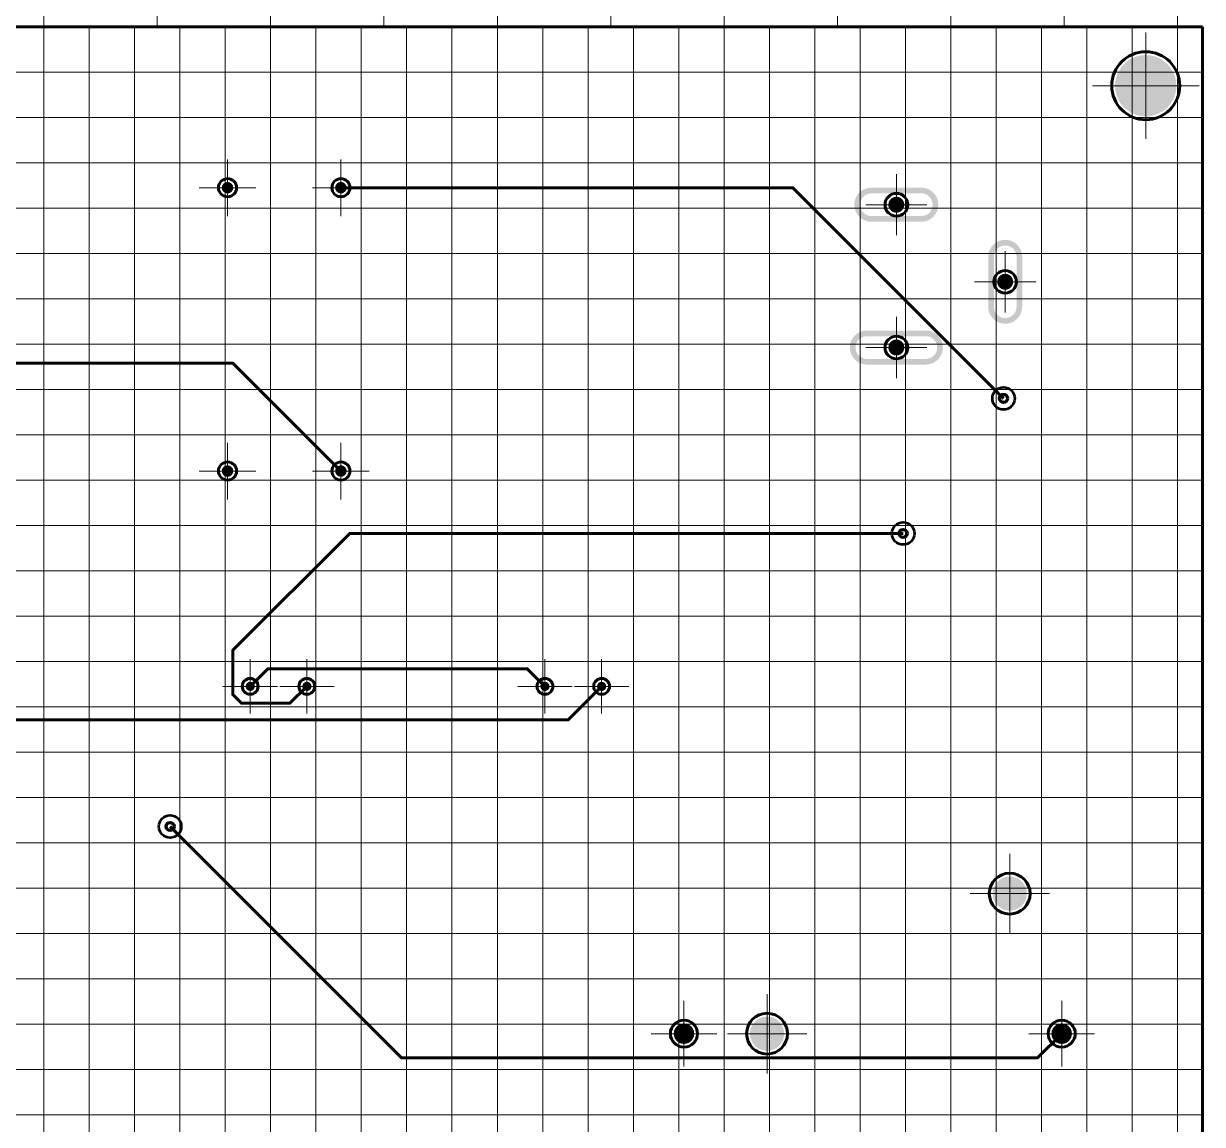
# Model space of a CAD drawing. Extents: x 346 to 4955, y 45 to 639.
# Drawn here: x 1756.4 to 1860, y 493.2 to 590 of the extents above; entities that cross this region are included whole.
import ezdxf

# ---------------------------------------------------------------- set-up
doc = ezdxf.new("R2010")
doc.units = 0
doc.header["$MEASUREMENT"] = 0
doc.layers.add('PDF _Геометрия', color=7, linetype='CONTINUOUS')
doc.layers.add('PDF _Сплошная заливка', color=7, linetype='CONTINUOUS')

msp = doc.modelspace()

# ---------------------------------------------------------------- hatches: boundary and pattern name
at = {"layer": 'PDF _Сплошная заливка', "transparency": 33554559}
for points in [[(1855.03, 584.519), (1855.03, 587.218), (1854.608, 587.185), (1854.196, 587.086), (1853.805, 586.924), (1853.444, 586.702), (1853.122, 586.428), (1852.847, 586.105), (1852.626, 585.744), (1852.464, 585.353), (1852.365, 584.941), (1852.331, 584.519)], [(1855.03, 584.519), (1852.331, 584.519), (1852.365, 584.096), (1852.464, 583.685), (1852.626, 583.293), (1852.847, 582.932), (1853.122, 582.61), (1853.444, 582.335), (1853.805, 582.114), (1854.196, 581.951), (1854.608, 581.853), (1855.03, 581.819)], [(1774.324, 575.549), (1773.816, 575.549), (1773.855, 575.354), (1773.965, 575.189), (1774.13, 575.079), (1774.324, 575.041)], [(1774.324, 575.549), (1774.324, 575.041), (1774.518, 575.079), (1774.683, 575.189), (1774.793, 575.354), (1774.832, 575.549)], [(1784.288, 575.549), (1783.78, 575.549), (1783.818, 575.354), (1783.928, 575.189), (1784.093, 575.079), (1784.288, 575.041)], [(1784.288, 575.549), (1784.288, 575.041), (1784.482, 575.079), (1784.647, 575.189), (1784.757, 575.354), (1784.796, 575.549)], [(1833.11, 573.057), (1830.918, 573.057), (1830.866, 573.058), (1830.814, 573.062), (1830.762, 573.069), (1830.711, 573.079), (1830.66, 573.091), (1830.61, 573.106), (1830.561, 573.123), (1830.513, 573.143), (1830.466, 573.166), (1830.419, 573.191), (1830.375, 573.218), (1830.332, 573.247), (1830.291, 573.279), (1830.251, 573.313), (1830.213, 573.349), (1830.177, 573.387), (1830.143, 573.426), (1830.112, 573.468), (1830.082, 573.511), (1830.055, 573.555), (1830.03, 573.601), (1830.007, 573.648), (1829.987, 573.696), (1829.97, 573.746), (1829.955, 573.796), (1829.943, 573.846), (1829.934, 573.898), (1829.927, 573.949), (1829.923, 574.001), (1829.921, 574.054), (1829.923, 574.106), (1829.927, 574.158), (1829.934, 574.209), (1829.943, 574.261), (1829.955, 574.312), (1829.97, 574.362), (1829.987, 574.411), (1830.007, 574.459), (1830.03, 574.506), (1830.055, 574.552), (1830.082, 574.597), (1830.112, 574.64), (1830.143, 574.681), (1830.177, 574.721), (1830.213, 574.758), (1830.251, 574.794), (1830.291, 574.828), (1830.332, 574.86), (1830.375, 574.889), (1830.419, 574.917), (1830.466, 574.942), (1830.513, 574.964), (1830.561, 574.984), (1830.61, 575.002), (1830.66, 575.016), (1830.711, 575.029), (1830.762, 575.038), (1830.814, 575.045), (1830.866, 575.049), (1830.918, 575.05), (1833.11, 575.05), (1833.11, 575.549), (1830.918, 575.549), (1830.84, 575.547), (1830.762, 575.541), (1830.684, 575.53), (1830.607, 575.516), (1830.531, 575.498), (1830.456, 575.475), (1830.382, 575.449), (1830.31, 575.419), (1830.239, 575.386), (1830.17, 575.348), (1830.104, 575.307), (1830.039, 575.263), (1829.977, 575.215), (1829.918, 575.165), (1829.861, 575.111), (1829.807, 575.054), (1829.756, 574.994), (1829.709, 574.932), (1829.664, 574.868), (1829.624, 574.801), (1829.586, 574.732), (1829.552, 574.662), (1829.523, 574.589), (1829.496, 574.516), (1829.474, 574.441), (1829.456, 574.364), (1829.442, 574.287), (1829.431, 574.21), (1829.425, 574.132), (1829.423, 574.054), (1829.425, 573.975), (1829.431, 573.897), (1829.442, 573.82), (1829.456, 573.743), (1829.474, 573.667), (1829.496, 573.592), (1829.523, 573.518), (1829.552, 573.446), (1829.586, 573.375), (1829.624, 573.306), (1829.664, 573.239), (1829.709, 573.175), (1829.756, 573.113), (1829.807, 573.053), (1829.861, 572.997), (1829.918, 572.943), (1829.977, 572.892), (1830.039, 572.844), (1830.104, 572.8), (1830.17, 572.759), (1830.239, 572.722), (1830.31, 572.688), (1830.382, 572.658), (1830.456, 572.632), (1830.531, 572.609), (1830.607, 572.591), (1830.684, 572.577), (1830.762, 572.567), (1830.84, 572.561), (1830.918, 572.559), (1833.11, 572.559)], [(1835.38, 572.561), (1835.458, 572.567), (1835.536, 572.577), (1835.613, 572.591), (1835.689, 572.609), (1835.764, 572.632), (1835.837, 572.658), (1835.91, 572.688), (1835.98, 572.722), (1836.049, 572.759), (1836.116, 572.8), (1836.18, 572.844), (1836.242, 572.892), (1836.302, 572.943), (1836.359, 572.997), (1836.412, 573.053), (1836.463, 573.113), (1836.511, 573.175), (1836.555, 573.239), (1836.596, 573.306), (1836.634, 573.375), (1836.667, 573.446), (1836.697, 573.518), (1836.723, 573.592), (1836.745, 573.667), (1836.764, 573.743), (1836.778, 573.82), (1836.788, 573.897), (1836.794, 573.975), (1836.796, 574.054), (1836.794, 574.132), (1836.788, 574.21), (1836.778, 574.287), (1836.764, 574.364), (1836.745, 574.441), (1836.723, 574.516), (1836.697, 574.589), (1836.667, 574.662), (1836.634, 574.732), (1836.596, 574.801), (1836.555, 574.868), (1836.511, 574.932), (1836.463, 574.994), (1836.412, 575.054), (1836.359, 575.111), (1836.302, 575.165), (1836.242, 575.215), (1836.18, 575.263), (1836.116, 575.307), (1836.049, 575.348), (1835.98, 575.386), (1835.91, 575.419), (1835.837, 575.449), (1835.764, 575.475), (1835.689, 575.498), (1835.613, 575.516), (1835.536, 575.53), (1835.458, 575.541), (1835.38, 575.547), (1835.302, 575.549), (1833.11, 575.549), (1833.11, 575.05), (1835.302, 575.05), (1835.354, 575.049), (1835.406, 575.045), (1835.458, 575.038), (1835.509, 575.029), (1835.56, 575.016), (1835.61, 575.002), (1835.659, 574.984), (1835.707, 574.964), (1835.754, 574.942), (1835.8, 574.917), (1835.844, 574.889), (1835.887, 574.86), (1835.929, 574.828), (1835.968, 574.794), (1836.006, 574.758), (1836.042, 574.721), (1836.076, 574.681), (1836.108, 574.64), (1836.138, 574.597), (1836.165, 574.552), (1836.19, 574.506), (1836.212, 574.459), (1836.232, 574.411), (1836.249, 574.362), (1836.264, 574.312), (1836.276, 574.261), (1836.286, 574.209), (1836.293, 574.158), (1836.297, 574.106), (1836.298, 574.054), (1836.297, 574.001), (1836.293, 573.949), (1836.286, 573.898), (1836.276, 573.846), (1836.264, 573.796), (1836.249, 573.746), (1836.232, 573.696), (1836.212, 573.648), (1836.19, 573.601), (1836.165, 573.555), (1836.138, 573.511), (1836.108, 573.468), (1836.076, 573.426), (1836.042, 573.387), (1836.006, 573.349), (1835.968, 573.313), (1835.929, 573.279), (1835.887, 573.247), (1835.844, 573.218), (1835.8, 573.191), (1835.754, 573.166), (1835.707, 573.143), (1835.659, 573.123), (1835.61, 573.106), (1835.56, 573.091), (1835.509, 573.079), (1835.458, 573.069), (1835.406, 573.062), (1835.354, 573.058), (1835.302, 573.057), (1833.11, 573.057), (1833.11, 572.559), (1835.302, 572.559)], [(1833.11, 574.053), (1833.11, 574.757), (1832.928, 574.733), (1832.758, 574.663), (1832.612, 574.551), (1832.501, 574.405), (1832.43, 574.236), (1832.406, 574.053)], [(1833.11, 574.053), (1833.11, 573.35), (1833.292, 573.374), (1833.461, 573.444), (1833.607, 573.556), (1833.719, 573.702), (1833.789, 573.872), (1833.813, 574.053)], [(1844.169, 569.469), (1844.167, 569.547), (1844.161, 569.625), (1844.151, 569.703), (1844.137, 569.78), (1844.119, 569.856), (1844.096, 569.931), (1844.07, 570.005), (1844.04, 570.077), (1844.007, 570.148), (1843.969, 570.216), (1843.928, 570.283), (1843.884, 570.348), (1843.836, 570.41), (1843.786, 570.469), (1843.732, 570.526), (1843.675, 570.58), (1843.615, 570.631), (1843.553, 570.678), (1843.489, 570.723), (1843.422, 570.764), (1843.354, 570.801), (1843.283, 570.835), (1843.211, 570.865), (1843.137, 570.891), (1843.062, 570.913), (1842.986, 570.931), (1842.909, 570.945), (1842.831, 570.956), (1842.753, 570.962), (1842.675, 570.964), (1842.597, 570.962), (1842.519, 570.956), (1842.441, 570.945), (1842.364, 570.931), (1842.288, 570.913), (1842.213, 570.891), (1842.139, 570.865), (1842.067, 570.835), (1841.997, 570.801), (1841.928, 570.764), (1841.861, 570.723), (1841.796, 570.678), (1841.734, 570.631), (1841.675, 570.58), (1841.618, 570.526), (1841.564, 570.469), (1841.513, 570.41), (1841.466, 570.348), (1841.422, 570.283), (1841.381, 570.216), (1841.343, 570.148), (1841.31, 570.077), (1841.28, 570.005), (1841.254, 569.931), (1841.231, 569.856), (1841.213, 569.78), (1841.199, 569.703), (1841.188, 569.625), (1841.182, 569.547), (1841.18, 569.469), (1841.18, 567.276), (1841.679, 567.276), (1841.679, 569.469), (1841.68, 569.521), (1841.684, 569.573), (1841.691, 569.625), (1841.7, 569.676), (1841.713, 569.727), (1841.727, 569.777), (1841.745, 569.826), (1841.765, 569.874), (1841.787, 569.921), (1841.812, 569.967), (1841.839, 570.012), (1841.869, 570.055), (1841.901, 570.096), (1841.935, 570.136), (1841.971, 570.174), (1842.008, 570.21), (1842.048, 570.243), (1842.089, 570.275), (1842.132, 570.305), (1842.177, 570.332), (1842.223, 570.357), (1842.27, 570.379), (1842.318, 570.399), (1842.367, 570.417), (1842.417, 570.432), (1842.468, 570.444), (1842.519, 570.453), (1842.571, 570.46), (1842.623, 570.464), (1842.675, 570.465), (1842.727, 570.464), (1842.779, 570.46), (1842.831, 570.453), (1842.882, 570.444), (1842.933, 570.432), (1842.983, 570.417), (1843.032, 570.399), (1843.08, 570.379), (1843.127, 570.357), (1843.173, 570.332), (1843.218, 570.305), (1843.261, 570.275), (1843.302, 570.243), (1843.342, 570.21), (1843.38, 570.174), (1843.415, 570.136), (1843.449, 570.096), (1843.481, 570.055), (1843.511, 570.012), (1843.538, 569.967), (1843.563, 569.921), (1843.585, 569.874), (1843.605, 569.826), (1843.623, 569.777), (1843.637, 569.727), (1843.65, 569.676), (1843.659, 569.625), (1843.666, 569.573), (1843.67, 569.521), (1843.671, 569.469), (1843.671, 567.276), (1844.169, 567.276)], [(1842.675, 567.276), (1842.675, 567.98), (1842.493, 567.956), (1842.323, 567.886), (1842.177, 567.774), (1842.066, 567.628), (1841.995, 567.458), (1841.972, 567.276)], [(1842.753, 563.591), (1842.831, 563.597), (1842.909, 563.607), (1842.986, 563.621), (1843.062, 563.639), (1843.137, 563.662), (1843.211, 563.688), (1843.283, 563.718), (1843.354, 563.752), (1843.422, 563.789), (1843.489, 563.83), (1843.553, 563.874), (1843.615, 563.922), (1843.675, 563.973), (1843.732, 564.026), (1843.786, 564.083), (1843.836, 564.143), (1843.884, 564.205), (1843.928, 564.269), (1843.969, 564.336), (1844.007, 564.405), (1844.04, 564.475), (1844.07, 564.548), (1844.096, 564.622), (1844.119, 564.697), (1844.137, 564.773), (1844.151, 564.85), (1844.161, 564.927), (1844.167, 565.005), (1844.169, 565.083), (1844.169, 567.276), (1843.671, 567.276), (1843.671, 565.083), (1843.67, 565.031), (1843.666, 564.979), (1843.659, 564.928), (1843.65, 564.876), (1843.637, 564.826), (1843.623, 564.776), (1843.605, 564.726), (1843.585, 564.678), (1843.563, 564.631), (1843.538, 564.585), (1843.511, 564.541), (1843.481, 564.498), (1843.449, 564.456), (1843.415, 564.417), (1843.38, 564.379), (1843.342, 564.343), (1843.302, 564.309), (1843.261, 564.277), (1843.218, 564.248), (1843.173, 564.22), (1843.127, 564.195), (1843.08, 564.173), (1843.032, 564.153), (1842.983, 564.136), (1842.933, 564.121), (1842.882, 564.109), (1842.831, 564.099), (1842.779, 564.092), (1842.727, 564.088), (1842.675, 564.087), (1842.623, 564.088), (1842.571, 564.092), (1842.519, 564.099), (1842.468, 564.109), (1842.417, 564.121), (1842.367, 564.136), (1842.318, 564.153), (1842.27, 564.173), (1842.223, 564.195), (1842.177, 564.22), (1842.132, 564.248), (1842.089, 564.277), (1842.048, 564.309), (1842.008, 564.343), (1841.971, 564.379), (1841.935, 564.417), (1841.901, 564.456), (1841.869, 564.498), (1841.839, 564.541), (1841.812, 564.585), (1841.787, 564.631), (1841.765, 564.678), (1841.745, 564.726), (1841.727, 564.776), (1841.713, 564.826), (1841.7, 564.876), (1841.691, 564.928), (1841.684, 564.979), (1841.68, 565.031), (1841.679, 565.083), (1841.679, 567.276), (1841.18, 567.276), (1841.18, 565.083), (1841.182, 565.005), (1841.188, 564.927), (1841.199, 564.85), (1841.213, 564.773), (1841.231, 564.697), (1841.254, 564.622), (1841.28, 564.548), (1841.31, 564.475), (1841.343, 564.405), (1841.381, 564.336), (1841.422, 564.269), (1841.466, 564.205), (1841.513, 564.143), (1841.564, 564.083), (1841.618, 564.026), (1841.675, 563.973), (1841.734, 563.922), (1841.796, 563.874), (1841.861, 563.83), (1841.928, 563.789), (1841.997, 563.752), (1842.067, 563.718), (1842.139, 563.688), (1842.213, 563.662), (1842.288, 563.639), (1842.364, 563.621), (1842.441, 563.607), (1842.519, 563.597), (1842.597, 563.591), (1842.675, 563.588)], [(1842.675, 567.276), (1842.675, 566.572), (1842.857, 566.597), (1843.027, 566.667), (1843.172, 566.779), (1843.284, 566.924), (1843.354, 567.094), (1843.378, 567.276)], [(1833.11, 560.499), (1830.519, 560.499), (1830.467, 560.5), (1830.415, 560.504), (1830.363, 560.511), (1830.312, 560.521), (1830.261, 560.533), (1830.211, 560.548), (1830.162, 560.565), (1830.114, 560.585), (1830.067, 560.607), (1830.021, 560.632), (1829.977, 560.659), (1829.934, 560.689), (1829.892, 560.721), (1829.853, 560.755), (1829.815, 560.791), (1829.779, 560.829), (1829.745, 560.868), (1829.713, 560.91), (1829.684, 560.953), (1829.656, 560.997), (1829.631, 561.043), (1829.609, 561.09), (1829.589, 561.138), (1829.572, 561.188), (1829.557, 561.237), (1829.545, 561.288), (1829.535, 561.339), (1829.528, 561.391), (1829.524, 561.443), (1829.523, 561.495), (1829.524, 561.548), (1829.528, 561.6), (1829.535, 561.651), (1829.545, 561.703), (1829.557, 561.753), (1829.572, 561.804), (1829.589, 561.853), (1829.609, 561.901), (1829.631, 561.948), (1829.656, 561.994), (1829.684, 562.038), (1829.713, 562.081), (1829.745, 562.123), (1829.779, 562.163), (1829.815, 562.2), (1829.853, 562.236), (1829.892, 562.27), (1829.934, 562.302), (1829.977, 562.331), (1830.021, 562.359), (1830.067, 562.383), (1830.114, 562.406), (1830.162, 562.426), (1830.211, 562.444), (1830.261, 562.458), (1830.312, 562.47), (1830.363, 562.48), (1830.415, 562.487), (1830.467, 562.491), (1830.519, 562.492), (1833.11, 562.492), (1833.11, 562.991), (1830.519, 562.991), (1830.441, 562.988), (1830.363, 562.982), (1830.285, 562.972), (1830.208, 562.958), (1830.132, 562.94), (1830.057, 562.917), (1829.984, 562.891), (1829.911, 562.861), (1829.841, 562.827), (1829.772, 562.79), (1829.705, 562.749), (1829.641, 562.705), (1829.579, 562.657), (1829.519, 562.607), (1829.462, 562.553), (1829.409, 562.496), (1829.358, 562.436), (1829.31, 562.374), (1829.266, 562.31), (1829.225, 562.243), (1829.187, 562.174), (1829.154, 562.103), (1829.124, 562.031), (1829.098, 561.957), (1829.076, 561.883), (1829.057, 561.806), (1829.043, 561.729), (1829.033, 561.652), (1829.027, 561.574), (1829.025, 561.495), (1829.027, 561.417), (1829.033, 561.339), (1829.043, 561.261), (1829.057, 561.185), (1829.076, 561.109), (1829.098, 561.033), (1829.124, 560.96), (1829.154, 560.887), (1829.187, 560.817), (1829.225, 560.748), (1829.266, 560.681), (1829.31, 560.617), (1829.358, 560.555), (1829.409, 560.495), (1829.462, 560.438), (1829.519, 560.385), (1829.579, 560.334), (1829.641, 560.286), (1829.705, 560.242), (1829.772, 560.201), (1829.841, 560.163), (1829.911, 560.13), (1829.984, 560.1), (1830.057, 560.074), (1830.132, 560.051), (1830.208, 560.033), (1830.285, 560.019), (1830.363, 560.009), (1830.441, 560.003), (1830.519, 560.001), (1833.11, 560.001)], [(1835.779, 560.003), (1835.857, 560.009), (1835.934, 560.019), (1836.011, 560.033), (1836.087, 560.051), (1836.162, 560.074), (1836.236, 560.1), (1836.308, 560.13), (1836.379, 560.163), (1836.448, 560.201), (1836.514, 560.242), (1836.579, 560.286), (1836.641, 560.334), (1836.7, 560.385), (1836.757, 560.438), (1836.811, 560.495), (1836.862, 560.555), (1836.909, 560.617), (1836.954, 560.681), (1836.995, 560.748), (1837.032, 560.817), (1837.066, 560.887), (1837.096, 560.96), (1837.122, 561.033), (1837.144, 561.109), (1837.162, 561.185), (1837.176, 561.261), (1837.187, 561.339), (1837.193, 561.417), (1837.195, 561.495), (1837.193, 561.574), (1837.187, 561.652), (1837.176, 561.729), (1837.162, 561.806), (1837.144, 561.883), (1837.122, 561.957), (1837.096, 562.031), (1837.066, 562.103), (1837.032, 562.174), (1836.995, 562.243), (1836.954, 562.31), (1836.909, 562.374), (1836.862, 562.436), (1836.811, 562.496), (1836.757, 562.553), (1836.7, 562.607), (1836.641, 562.657), (1836.579, 562.705), (1836.514, 562.749), (1836.448, 562.79), (1836.379, 562.827), (1836.308, 562.861), (1836.236, 562.891), (1836.162, 562.917), (1836.087, 562.94), (1836.011, 562.958), (1835.934, 562.972), (1835.857, 562.982), (1835.779, 562.988), (1835.7, 562.991), (1833.11, 562.991), (1833.11, 562.492), (1835.7, 562.492), (1835.753, 562.491), (1835.804, 562.487), (1835.856, 562.48), (1835.908, 562.47), (1835.958, 562.458), (1836.008, 562.444), (1836.058, 562.426), (1836.106, 562.406), (1836.153, 562.383), (1836.198, 562.359), (1836.243, 562.331), (1836.286, 562.302), (1836.327, 562.27), (1836.367, 562.236), (1836.405, 562.2), (1836.441, 562.163), (1836.475, 562.123), (1836.507, 562.081), (1836.536, 562.038), (1836.563, 561.994), (1836.588, 561.948), (1836.611, 561.901), (1836.631, 561.853), (1836.648, 561.804), (1836.663, 561.753), (1836.675, 561.703), (1836.684, 561.651), (1836.691, 561.6), (1836.695, 561.548), (1836.697, 561.495), (1836.695, 561.443), (1836.691, 561.391), (1836.684, 561.339), (1836.675, 561.288), (1836.663, 561.237), (1836.648, 561.188), (1836.631, 561.138), (1836.611, 561.09), (1836.588, 561.043), (1836.563, 560.997), (1836.536, 560.953), (1836.507, 560.91), (1836.475, 560.868), (1836.441, 560.829), (1836.405, 560.791), (1836.367, 560.755), (1836.327, 560.721), (1836.286, 560.689), (1836.243, 560.659), (1836.198, 560.632), (1836.153, 560.607), (1836.106, 560.585), (1836.058, 560.565), (1836.008, 560.548), (1835.958, 560.533), (1835.908, 560.521), (1835.856, 560.511), (1835.804, 560.504), (1835.753, 560.5), (1835.7, 560.499), (1833.11, 560.499), (1833.11, 560.001), (1835.7, 560.001)], [(1833.11, 561.495), (1833.11, 562.199), (1832.928, 562.175), (1832.758, 562.105), (1832.612, 561.993), (1832.501, 561.847), (1832.43, 561.678), (1832.406, 561.495)], [(1833.11, 561.495), (1833.11, 560.792), (1833.292, 560.816), (1833.461, 560.886), (1833.607, 560.998), (1833.719, 561.144), (1833.789, 561.313), (1833.813, 561.495)], [(1774.324, 550.632), (1773.816, 550.632), (1773.855, 550.437), (1773.965, 550.272), (1774.13, 550.162), (1774.324, 550.124)], [(1774.324, 550.632), (1774.324, 550.124), (1774.518, 550.162), (1774.683, 550.272), (1774.793, 550.437), (1774.832, 550.632)], [(1784.288, 550.632), (1783.78, 550.632), (1783.818, 550.437), (1783.928, 550.272), (1784.093, 550.162), (1784.288, 550.124)], [(1784.288, 550.632), (1784.288, 550.124), (1784.482, 550.162), (1784.647, 550.272), (1784.757, 550.437), (1784.796, 550.632)], [(1776.317, 531.695), (1775.91, 531.695), (1775.941, 531.539), (1776.029, 531.407), (1776.161, 531.319), (1776.317, 531.288)], [(1781.298, 531.695), (1780.892, 531.695), (1780.923, 531.539), (1781.011, 531.407), (1781.143, 531.319), (1781.298, 531.288)], [(1802.222, 531.695), (1801.816, 531.695), (1801.847, 531.539), (1801.935, 531.407), (1802.067, 531.319), (1802.222, 531.288)], [(1807.204, 531.695), (1806.798, 531.695), (1806.829, 531.539), (1806.917, 531.407), (1807.049, 531.319), (1807.204, 531.288)], [(1843.073, 513.472), (1844.575, 513.472), (1844.546, 513.765), (1844.461, 514.047), (1844.322, 514.307), (1844.135, 514.534), (1843.908, 514.721), (1843.648, 514.86), (1843.366, 514.945), (1843.073, 514.974)], [(1843.073, 513.472), (1841.572, 513.472), (1841.6, 513.179), (1841.686, 512.897), (1841.825, 512.637), (1842.011, 512.41), (1842.239, 512.223), (1842.499, 512.084), (1842.781, 511.999), (1843.073, 511.97)], [(1821.746, 501.155), (1823.248, 501.155), (1823.219, 501.448), (1823.134, 501.73), (1822.995, 501.99), (1822.808, 502.217), (1822.581, 502.404), (1822.321, 502.543), (1822.039, 502.628), (1821.746, 502.657)], [(1814.443, 501.155), (1814.443, 502.06), (1814.209, 502.029), (1813.991, 501.938), (1813.803, 501.795), (1813.66, 501.607), (1813.569, 501.389), (1813.538, 501.155)], [(1847.642, 501.155), (1847.642, 502.06), (1847.408, 502.029), (1847.189, 501.938), (1847.002, 501.795), (1846.858, 501.607), (1846.768, 501.389), (1846.737, 501.155)], [(1814.443, 501.155), (1813.538, 501.155), (1813.569, 500.921), (1813.66, 500.703), (1813.803, 500.515), (1813.991, 500.371), (1814.209, 500.281), (1814.443, 500.25)], [(1814.443, 501.155), (1814.443, 500.25), (1814.677, 500.281), (1814.895, 500.371), (1815.082, 500.515), (1815.226, 500.703), (1815.317, 500.921), (1815.347, 501.155)], [(1821.746, 501.155), (1820.244, 501.155), (1820.273, 500.862), (1820.359, 500.58), (1820.498, 500.32), (1820.684, 500.093), (1820.912, 499.906), (1821.171, 499.767), (1821.453, 499.682), (1821.746, 499.653)], [(1847.642, 501.155), (1846.737, 501.155), (1846.768, 500.921), (1846.858, 500.703), (1847.002, 500.515), (1847.189, 500.371), (1847.408, 500.281), (1847.642, 500.25)], [(1847.642, 501.155), (1847.642, 500.25), (1847.876, 500.281), (1848.094, 500.371), (1848.282, 500.515), (1848.425, 500.703), (1848.516, 500.921), (1848.546, 501.155)]]:
    msp.add_hatch(color=256, dxfattribs=at).paths.add_polyline_path(points)
at = {"layer": 'PDF _Сплошная заливка', "true_color": 0xffffff, "transparency": 33554559}
for points in [[(1857.728, 584.519), (1857.695, 584.941), (1857.597, 585.353), (1857.434, 585.744), (1857.213, 586.105), (1856.938, 586.428), (1856.616, 586.702), (1856.255, 586.924), (1855.864, 587.086), (1855.452, 587.185), (1855.03, 587.218), (1855.03, 584.519)], [(1855.03, 581.819), (1855.452, 581.853), (1855.864, 581.951), (1856.255, 582.114), (1856.616, 582.335), (1856.938, 582.61), (1857.213, 582.932), (1857.434, 583.293), (1857.597, 583.685), (1857.695, 584.096), (1857.728, 584.519), (1855.03, 584.519)], [(1774.324, 576.057), (1774.13, 576.018), (1773.965, 575.908), (1773.855, 575.743), (1773.816, 575.549), (1774.324, 575.549)], [(1774.832, 575.549), (1774.793, 575.743), (1774.683, 575.908), (1774.518, 576.018), (1774.324, 576.057), (1774.324, 575.549)], [(1784.288, 576.057), (1784.093, 576.018), (1783.928, 575.908), (1783.818, 575.743), (1783.78, 575.549), (1784.288, 575.549)], [(1784.796, 575.549), (1784.757, 575.743), (1784.647, 575.908), (1784.482, 576.018), (1784.288, 576.057), (1784.288, 575.549)], [(1832.406, 574.053), (1832.43, 573.872), (1832.501, 573.702), (1832.612, 573.556), (1832.758, 573.444), (1832.928, 573.374), (1833.11, 573.35), (1833.11, 574.053)], [(1833.813, 574.053), (1833.789, 574.236), (1833.719, 574.405), (1833.607, 574.551), (1833.461, 574.663), (1833.292, 574.733), (1833.11, 574.757), (1833.11, 574.053)], [(1843.378, 567.276), (1843.354, 567.458), (1843.284, 567.628), (1843.172, 567.774), (1843.027, 567.886), (1842.857, 567.956), (1842.675, 567.98), (1842.675, 567.276)], [(1841.972, 567.276), (1841.995, 567.094), (1842.066, 566.924), (1842.177, 566.779), (1842.323, 566.667), (1842.493, 566.597), (1842.675, 566.572), (1842.675, 567.276)], [(1833.813, 561.495), (1833.789, 561.678), (1833.719, 561.847), (1833.607, 561.993), (1833.461, 562.105), (1833.292, 562.175), (1833.11, 562.199), (1833.11, 561.495)], [(1832.406, 561.495), (1832.43, 561.313), (1832.501, 561.144), (1832.612, 560.998), (1832.758, 560.886), (1832.928, 560.816), (1833.11, 560.792), (1833.11, 561.495)], [(1774.324, 551.14), (1774.13, 551.101), (1773.965, 550.991), (1773.855, 550.826), (1773.816, 550.632), (1774.324, 550.632)], [(1774.832, 550.632), (1774.793, 550.826), (1774.683, 550.991), (1774.518, 551.101), (1774.324, 551.14), (1774.324, 550.632)], [(1784.288, 551.14), (1784.093, 551.101), (1783.928, 550.991), (1783.818, 550.826), (1783.78, 550.632), (1784.288, 550.632)], [(1784.796, 550.632), (1784.757, 550.826), (1784.647, 550.991), (1784.482, 551.101), (1784.288, 551.14), (1784.288, 550.632)], [(1776.317, 532.101), (1776.161, 532.07), (1776.029, 531.982), (1775.941, 531.85), (1775.91, 531.695), (1776.317, 531.695)], [(1776.723, 531.695), (1776.692, 531.85), (1776.604, 531.982), (1776.472, 532.07), (1776.317, 532.101), (1776.317, 531.695)], [(1776.317, 531.288), (1776.472, 531.319), (1776.604, 531.407), (1776.692, 531.539), (1776.723, 531.695), (1776.317, 531.695)], [(1781.298, 532.101), (1781.143, 532.07), (1781.011, 531.982), (1780.923, 531.85), (1780.892, 531.695), (1781.298, 531.695)], [(1781.705, 531.695), (1781.674, 531.85), (1781.586, 531.982), (1781.454, 532.07), (1781.298, 532.101), (1781.298, 531.695)], [(1781.298, 531.288), (1781.454, 531.319), (1781.586, 531.407), (1781.674, 531.539), (1781.705, 531.695), (1781.298, 531.695)], [(1802.222, 532.101), (1802.067, 532.07), (1801.935, 531.982), (1801.847, 531.85), (1801.816, 531.695), (1802.222, 531.695)], [(1802.629, 531.695), (1802.598, 531.85), (1802.51, 531.982), (1802.378, 532.07), (1802.222, 532.101), (1802.222, 531.695)], [(1802.222, 531.288), (1802.378, 531.319), (1802.51, 531.407), (1802.598, 531.539), (1802.629, 531.695), (1802.222, 531.695)], [(1807.204, 532.101), (1807.049, 532.07), (1806.917, 531.982), (1806.829, 531.85), (1806.798, 531.695), (1807.204, 531.695)], [(1807.611, 531.695), (1807.58, 531.85), (1807.492, 531.982), (1807.36, 532.07), (1807.204, 532.101), (1807.204, 531.695)], [(1807.204, 531.288), (1807.36, 531.319), (1807.492, 531.407), (1807.58, 531.539), (1807.611, 531.695), (1807.204, 531.695)], [(1843.073, 514.974), (1842.781, 514.945), (1842.499, 514.86), (1842.239, 514.721), (1842.011, 514.534), (1841.825, 514.307), (1841.686, 514.047), (1841.6, 513.765), (1841.572, 513.472), (1843.073, 513.472)], [(1843.073, 511.97), (1843.366, 511.999), (1843.648, 512.084), (1843.908, 512.223), (1844.135, 512.41), (1844.322, 512.637), (1844.461, 512.897), (1844.546, 513.179), (1844.575, 513.472), (1843.073, 513.472)], [(1821.746, 502.657), (1821.453, 502.628), (1821.171, 502.543), (1820.912, 502.404), (1820.684, 502.217), (1820.498, 501.99), (1820.359, 501.73), (1820.273, 501.448), (1820.244, 501.155), (1821.746, 501.155)], [(1815.347, 501.155), (1815.317, 501.389), (1815.226, 501.607), (1815.082, 501.795), (1814.895, 501.938), (1814.677, 502.029), (1814.443, 502.06), (1814.443, 501.155)], [(1848.546, 501.155), (1848.516, 501.389), (1848.425, 501.607), (1848.282, 501.795), (1848.094, 501.938), (1847.876, 502.029), (1847.642, 502.06), (1847.642, 501.155)], [(1821.746, 499.653), (1822.039, 499.682), (1822.321, 499.767), (1822.581, 499.906), (1822.808, 500.093), (1822.995, 500.32), (1823.134, 500.58), (1823.219, 500.862), (1823.248, 501.155), (1821.746, 501.155)]]:
    msp.add_hatch(color=7, dxfattribs=at).paths.add_polyline_path(points)

# ---------------------------------------------------------------- linework, layer by layer
at = {"layer": 'PDF _Геометрия', "lineweight": 18}
for points in [[(1758.183, 592.173), (1758.183, 589.702), (1758.183, 590.937)], [(1778.11, 592.173), (1778.11, 589.702), (1778.11, 590.937)], [(1798.038, 592.173), (1798.038, 589.702), (1798.038, 590.937)], [(1817.965, 592.173), (1817.965, 589.702), (1817.965, 590.937)], [(1837.892, 592.173), (1837.892, 589.702), (1837.892, 590.937)], [(1857.82, 592.173), (1857.82, 589.702), (1857.82, 590.937)], [(1768.146, 589.702), (1768.146, 590.937)], [(1788.074, 589.702), (1788.074, 590.937)], [(1808.001, 589.702), (1808.001, 590.937)], [(1827.929, 589.702), (1827.929, 590.937)], [(1847.856, 589.702), (1847.856, 590.937)], [(1617.455, 589.702), (1618.691, 589.702), (1618.691, 229.702), (1860.012, 229.702), (1860.012, 589.702), (1618.691, 589.702), (1616.219, 589.702)], [(1758.183, 229.702), (1758.183, 589.702)], [(1762.168, 229.702), (1762.168, 589.702)], [(1766.153, 229.702), (1766.153, 589.702)], [(1770.139, 229.702), (1770.139, 589.702)], [(1774.124, 229.702), (1774.124, 589.702)], [(1778.11, 229.702), (1778.11, 589.702)], [(1782.096, 229.702), (1782.096, 589.702)], [(1786.081, 229.702), (1786.081, 589.702)], [(1790.067, 229.702), (1790.067, 589.702)], [(1794.052, 229.702), (1794.052, 589.702)], [(1798.038, 229.702), (1798.038, 589.702)], [(1802.023, 229.702), (1802.023, 589.702)], [(1806.009, 229.702), (1806.009, 589.702)], [(1809.994, 229.702), (1809.994, 589.702)], [(1813.98, 229.702), (1813.98, 589.702)], [(1817.965, 229.702), (1817.965, 589.702)], [(1821.95, 229.702), (1821.95, 589.702)], [(1825.936, 229.702), (1825.936, 589.702)], [(1829.921, 229.702), (1829.921, 589.702)], [(1833.907, 229.702), (1833.907, 589.702)], [(1837.892, 229.702), (1837.892, 589.702)], [(1841.878, 229.702), (1841.878, 589.702)], [(1845.863, 229.702), (1845.863, 589.702)], [(1849.849, 229.702), (1849.849, 589.702)], [(1853.834, 229.702), (1853.834, 589.702)], [(1857.82, 229.702), (1857.82, 589.702)], [(1855.03, 579.834), (1855.03, 589.203)], [(1618.691, 585.715), (1860.012, 585.715)], [(1850.347, 584.519), (1859.713, 584.519)], [(1618.691, 581.728), (1860.012, 581.728)], [(1618.691, 577.741), (1860.012, 577.741)], [(1774.324, 573.057), (1774.324, 578.04)], [(1784.288, 573.057), (1784.288, 578.04)], [(1833.11, 571.362), (1833.11, 576.745)], [(1771.833, 575.549), (1776.815, 575.549)], [(1781.797, 575.549), (1786.779, 575.549)], [(1830.419, 574.053), (1835.8, 574.053)], [(1618.691, 573.755), (1860.012, 573.755)], [(1842.675, 564.585), (1842.675, 569.967)], [(1618.691, 569.768), (1860.012, 569.768)], [(1839.985, 567.276), (1845.365, 567.276)], [(1618.691, 565.781), (1860.012, 565.781)], [(1833.11, 558.804), (1833.11, 564.186)], [(1618.691, 561.794), (1860.012, 561.794)], [(1830.419, 561.495), (1835.8, 561.495)], [(1618.691, 557.808), (1860.012, 557.808)], [(1618.691, 553.821), (1860.012, 553.821)], [(1774.324, 548.14), (1774.324, 553.123)], [(1784.288, 548.14), (1784.288, 553.123)], [(1771.833, 550.632), (1776.815, 550.632)], [(1781.797, 550.632), (1786.779, 550.632)], [(1618.691, 549.834), (1860.012, 549.834)], [(1618.691, 545.848), (1860.012, 545.848)], [(1618.691, 541.861), (1860.012, 541.861)], [(1618.691, 537.874), (1860.012, 537.874)], [(1618.691, 533.887), (1860.012, 533.887)], [(1776.317, 529.303), (1776.317, 534.087)], [(1781.298, 529.303), (1781.298, 534.087)], [(1802.222, 529.303), (1802.222, 534.087)], [(1807.204, 529.303), (1807.204, 534.087)], [(1773.925, 531.695), (1778.708, 531.695)], [(1778.907, 531.695), (1783.69, 531.695)], [(1799.831, 531.695), (1804.614, 531.695)], [(1804.813, 531.695), (1809.595, 531.695)], [(1618.691, 529.901), (1860.012, 529.901)], [(1618.691, 525.914), (1860.012, 525.914)], [(1618.691, 521.927), (1860.012, 521.927)], [(1618.691, 517.941), (1860.012, 517.941)], [(1843.073, 509.984), (1843.073, 516.96)], [(1618.691, 513.954), (1860.012, 513.954)], [(1839.586, 513.472), (1846.561, 513.472)], [(1618.691, 509.967), (1860.012, 509.967)], [(1618.691, 505.981), (1860.012, 505.981)], [(1821.746, 497.666), (1821.746, 504.643)], [(1814.443, 498.264), (1814.443, 504.045)], [(1847.642, 498.264), (1847.642, 504.045)], [(1618.691, 501.994), (1860.012, 501.994)], [(1811.553, 501.155), (1817.332, 501.155)], [(1818.259, 501.155), (1825.233, 501.155)], [(1844.752, 501.155), (1850.531, 501.155)], [(1618.691, 498.007), (1860.012, 498.007)], [(1618.691, 494.02), (1860.012, 494.02)]]:
    msp.add_lwpolyline(points, dxfattribs=at)
at = {"layer": 'PDF _Геометрия', "lineweight": 60}
for points in [[(1860.012, 589.702), (1860.012, 229.702), (1618.691, 229.702), (1618.691, 589.702)], [(1860.012, 589.702), (1860.012, 229.702), (1618.691, 229.702), (1618.691, 589.701)]]:
    msp.add_lwpolyline(points, close=True, dxfattribs=at)
for points in [[(1784.288, 575.549), (1824.015, 575.549), (1842.535, 557.023)], [(1742.496, 560.133), (1774.789, 560.133), (1784.288, 550.632)], [(1833.705, 545.146), (1785.064, 545.146), (1774.789, 534.868), (1774.789, 530.969), (1775.549, 530.21), (1779.814, 530.21), (1781.298, 531.695)], [(1776.317, 531.695), (1777.869, 533.248), (1800.67, 533.248), (1802.222, 531.695)], [(1640.571, 530.698), (1642.223, 529.045), (1649.042, 529.045), (1650.694, 530.698), (1652.332, 532.336), (1671.634, 532.336), (1672.515, 531.456), (1685.488, 531.456), (1688.189, 528.753), (1804.264, 528.753), (1807.204, 531.695)], [(1769.272, 519.375), (1789.62, 499.021), (1845.509, 499.021), (1847.642, 501.155)]]:
    msp.add_lwpolyline(points, dxfattribs=at)
for centre, radius in [((1855.03, 584.519), 2.99), ((1774.324, 575.549), 0.797), ((1784.287, 575.549), 0.797), ((1833.11, 574.054), 0.997), ((1842.675, 567.276), 0.996), ((1833.11, 561.496), 0.997), ((1774.324, 550.632), 0.797), ((1784.287, 550.632), 0.797), ((1776.316, 531.695), 0.698), ((1781.298, 531.695), 0.698), ((1802.222, 531.695), 0.698), ((1807.204, 531.695), 0.698), ((1843.073, 513.472), 1.794), ((1821.746, 501.155), 1.794), ((1814.443, 501.155), 1.196), ((1847.642, 501.155), 1.196)]:
    msp.add_circle(centre, radius, dxfattribs=at)
at = {"layer": 'PDF _Геометрия', "lineweight": 53}
for centre in [(1842.534, 557.023), (1833.705, 545.146), (1769.272, 519.375)]:
    msp.add_circle(centre, 0.987, dxfattribs=at)
at = {"layer": 'PDF _Геометрия', "color": 7, "lineweight": 70, "true_color": 0xffffff}
for centre in [(1842.535, 557.023), (1833.705, 545.146), (1769.272, 519.375)]:
    msp.add_circle(centre, 0.354, dxfattribs=at)

doc.saveas('drawing.dxf')
